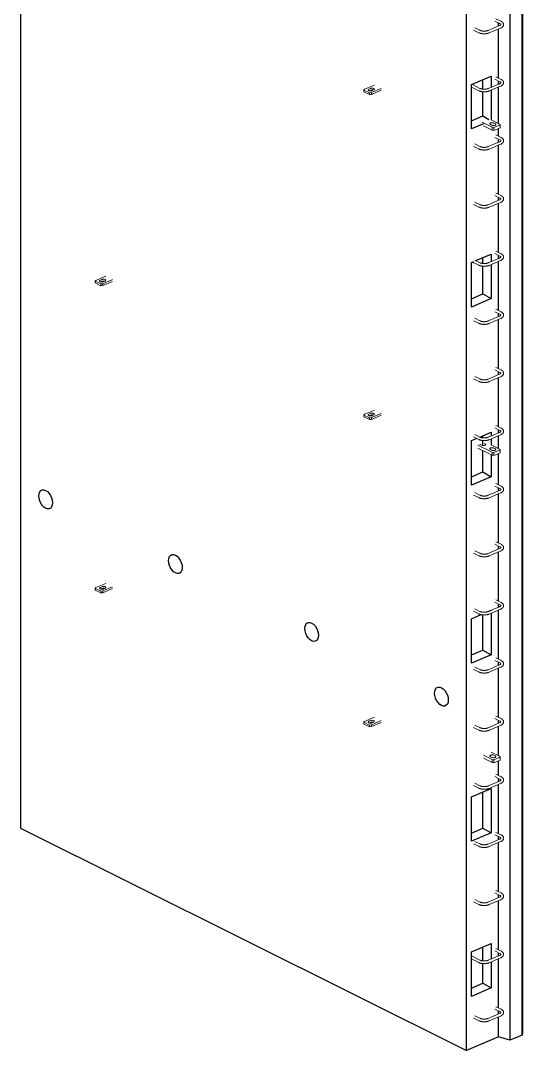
# Model space of a CAD drawing. Header units: millimetres. Extents: x -12496 to 1412, y 1067 to 18539.
# Drawn here: x -4447 to -2948, y 6170 to 9249 of the extents above; entities that cross this region are included whole.
import ezdxf

# ---------------------------------------------------------------- set-up
doc = ezdxf.new("R2010")
doc.units = ezdxf.units.MM
for name, color, linetype, lineweight in [('A-GENM', 13, 'Continuous', 18), ('A-WALL', 113, 'Continuous', 25), ('S-RBAR', 171, 'Continuous', 18)]:
    doc.layers.add(name, color=color, linetype=linetype, lineweight=lineweight)

# ---------------------------------------------------------------- blocks, each defined once
blk = doc.blocks.new('RR spread anchor face based - RR-SA-2_5-250-1726823-3D Ortho')
at = {"layer": 'A-GENM'}
for p, q in [((2777.5, 8944.7), (2807.2, 8929.9)), ((2807.2, 8921), (2781.8, 8933.7)), ((2806, 8935.9), (2801.9, 8937.9)), ((2829.2, 8939.2), (2803.8, 8951.9)), ((2807.2, 8929.9), (2812.4, 8928.9)), ((2807.2, 8921), (2807.2, 8929.9)), ((2812.2, 8942.3), (2816.2, 8940.3)), ((2812.4, 8928.9), (2830.8, 8936.8)), ((2812.4, 8928.9), (2812.4, 8920.1)), ((2830.8, 8936.8), (2829.2, 8939.2)), ((2830.8, 8936.8), (2830.8, 8927.9)), ((2812.4, 8920.1), (2807.2, 8921)), ((2830.8, 8927.9), (2812.4, 8920.1))]:
    blk.add_line(p, q, dxfattribs=at)
for points in [[(2801.9, 8937.9, 0), (2800.8, 8938.6, 0), (2800.2, 8939.4, 0), (2800, 8940.3, 0), (2800.3, 8941.1, 0), (2801.1, 8941.9, 0), (2802.3, 8942.5, 0), (2803.8, 8943, 0), (2805.5, 8943.3, 0), (2807.3, 8943.4, 0), (2809.1, 8943.2, 0), (2810.8, 8942.9, 0), (2812.2, 8942.3, 0)], [(2818.1, 8938, 0), (2817.8, 8937.1, 0), (2817, 8936.4, 0), (2815.9, 8935.7, 0), (2814.4, 8935.2, 0), (2812.6, 8935, 0), (2810.8, 8934.9, 0), (2809, 8935, 0), (2807.4, 8935.4, 0), (2806, 8935.9, 0)], [(2816.2, 8940.3, 0), (2817.3, 8939.6, 0), (2817.9, 8938.8, 0)]]:
    blk.add_polyline3d(points, dxfattribs=at)
blk = doc.blocks.new('RR spread anchor face based - RR-SA-2_5-250-V1-3D Ortho')
at = {"layer": 'A-GENM'}
for p, q in [((2764.8, 7979.3), (2807.2, 7958.1)), ((2771.7, 7981.3), (2770.6, 7982)), ((2775.7, 7979.3), (2771.7, 7981.3)), ((2784.5, 7984.4), (2786, 7983.6)), ((2829.2, 7967.5), (2803.8, 7980.2)), ((2807.2, 7949.3), (2764.8, 7970.4)), ((2806, 7964.2), (2801.9, 7966.2)), ((2807.2, 7958.1), (2812.4, 7957.2)), ((2807.2, 7949.3), (2807.2, 7958.1)), ((2812.4, 7948.4), (2807.2, 7949.3)), ((2812.2, 7970.6), (2816.2, 7968.6)), ((2812.4, 7957.2), (2830.8, 7965)), ((2812.4, 7957.2), (2812.4, 7948.4)), ((2830.8, 7956.2), (2812.4, 7948.4)), ((2830.8, 7965), (2829.2, 7967.5)), ((2830.8, 7965), (2830.8, 7956.2))]:
    blk.add_line(p, q, dxfattribs=at)
for points in [[(2787.9, 7981.3, 0), (2787.6, 7980.5, 0), (2786.8, 7979.7, 0), (2785.6, 7979.1, 0), (2784.1, 7978.6, 0), (2782.4, 7978.3, 0), (2780.6, 7978.2, 0), (2778.8, 7978.4, 0), (2777.2, 7978.7, 0), (2775.7, 7979.3, 0)], [(2786, 7983.6, 0), (2787.1, 7982.9, 0), (2787.7, 7982.2, 0)], [(2801.9, 7966.2, 0), (2800.8, 7966.9, 0), (2800.2, 7967.7, 0), (2800, 7968.5, 0), (2800.3, 7969.4, 0), (2801.1, 7970.1, 0), (2802.3, 7970.8, 0), (2803.8, 7971.3, 0), (2805.5, 7971.6, 0), (2807.3, 7971.6, 0), (2809.1, 7971.5, 0), (2810.8, 7971.1, 0), (2812.2, 7970.6, 0)], [(2818.1, 7966.3, 0), (2817.8, 7965.4, 0), (2817, 7964.7, 0), (2815.9, 7964, 0), (2814.4, 7963.5, 0), (2812.6, 7963.2, 0), (2810.8, 7963.2, 0), (2809, 7963.3, 0), (2807.4, 7963.7, 0), (2806, 7964.2, 0)], [(2816.2, 7968.6, 0), (2817.3, 7967.9, 0), (2817.9, 7967.1, 0)]]:
    blk.add_polyline3d(points, dxfattribs=at)
blk = doc.blocks.new('RR spread anchor face based - RR-SA-1_4-160-1726851-3D Ortho')
at = {"layer": 'A-GENM'}
for p, q in [((1623.3, 8472), (1621.3, 8469.5)), ((1621.3, 8469.5), (1638.3, 8461.1)), ((1621.3, 8464.2), (1621.3, 8469.5)), ((1652.6, 8484.5), (1623.3, 8472)), ((1636.4, 8472.5), (1640.8, 8474.4)), ((1640.8, 8469.1), (1637.2, 8467.5)), ((1643.6, 8461.8), (1673, 8474.3)), ((1673, 8469), (1643.6, 8456.5)), ((1650.3, 8469.7), (1645.9, 8467.8)), ((1638.3, 8455.8), (1621.3, 8464.2)), ((1638.3, 8461.1), (1643.6, 8461.8)), ((1638.3, 8455.8), (1638.3, 8461.1)), ((1643.6, 8456.5), (1638.3, 8455.8)), ((1643.6, 8461.8), (1643.6, 8456.5))]:
    blk.add_line(p, q, dxfattribs=at)
for points in [[(1645.9, 8467.8, 0), (1644.4, 8467.3, 0), (1642.7, 8467, 0), (1640.9, 8466.9, 0), (1639.1, 8467.1, 0), (1637.4, 8467.4, 0), (1636, 8468, 0), (1635, 8468.7, 0), (1634.3, 8469.5, 0), (1634.2, 8470.3, 0), (1634.5, 8471.1, 0), (1635.2, 8471.9, 0), (1636.4, 8472.5, 0)], [(1640.8, 8474.4, 0), (1642.3, 8474.9, 0), (1644, 8475.2, 0), (1645.8, 8475.3, 0), (1647.7, 8475.1, 0), (1649.3, 8474.8, 0), (1650.7, 8474.2, 0), (1651.8, 8473.5, 0), (1652.4, 8472.8, 0)], [(1649.3, 8469.5, 0), (1647.7, 8469.8, 0), (1645.8, 8469.9, 0), (1644, 8469.9, 0), (1642.3, 8469.6, 0), (1640.8, 8469.1, 0)], [(1652.6, 8471.9, 0), (1652.3, 8471.1, 0), (1651.5, 8470.3, 0), (1650.3, 8469.7, 0)]]:
    blk.add_polyline3d(points, dxfattribs=at)
blk = doc.blocks.new('RR spread anchor face based - RR-SA-2_5-250-V2-3D Ortho')
at = {"layer": 'A-GENM'}
for p, q in [((2792.8, 9865.7), (2818.2, 9853)), ((2818.2, 9844.1), (2792.8, 9856.8)), ((2817, 9859.1), (2812.9, 9861.1)), ((2840.3, 9862.4), (2814.8, 9875.1)), ((2818.2, 9853), (2823.5, 9852.1)), ((2818.2, 9844.1), (2818.2, 9853)), ((2823.2, 9865.5), (2827.3, 9863.5)), ((2823.5, 9852.1), (2841.8, 9859.9)), ((2841.8, 9859.9), (2840.3, 9862.4)), ((2841.8, 9859.9), (2841.8, 9851.1)), ((2823.5, 9843.2), (2818.2, 9844.1)), ((2823.5, 9852.1), (2823.5, 9843.2)), ((2841.8, 9851.1), (2823.5, 9843.2))]:
    blk.add_line(p, q, dxfattribs=at)
for points in [[(2812.9, 9861.1, 0), (2811.8, 9861.8, 0), (2811.2, 9862.6, 0), (2811, 9863.4, 0), (2811.4, 9864.3, 0), (2812.1, 9865, 0), (2813.3, 9865.7, 0), (2814.8, 9866.2, 0), (2816.5, 9866.4, 0), (2818.3, 9866.5, 0), (2820.1, 9866.4, 0), (2821.8, 9866, 0), (2823.2, 9865.5, 0)], [(2829.1, 9861.1, 0), (2828.8, 9860.3, 0), (2828, 9859.5, 0), (2826.9, 9858.9, 0), (2825.4, 9858.4, 0), (2823.7, 9858.1, 0), (2821.8, 9858, 0), (2820, 9858.2, 0), (2818.4, 9858.5, 0), (2817, 9859.1, 0)], [(2827.3, 9863.5, 0), (2828.3, 9862.8, 0), (2828.9, 9862, 0)]]:
    blk.add_polyline3d(points, dxfattribs=at)
blk = doc.blocks.new('RR spread anchor face based - RR-SA-1_4-160-V4-3D Ortho')
at = {"layer": 'A-GENM'}
for p, q in [((1623.3, 7553.5), (1621.3, 7551.1)), ((1621.3, 7551.1), (1638.3, 7542.6)), ((1621.3, 7545.8), (1621.3, 7551.1)), ((1638.3, 7537.3), (1621.3, 7545.8)), ((1652.6, 7566), (1623.3, 7553.5)), ((1636.4, 7554.1), (1640.8, 7555.9)), ((1640.8, 7550.6), (1637.2, 7549.1)), ((1643.6, 7543.3), (1673, 7555.9)), ((1673, 7550.5), (1643.6, 7538)), ((1650.3, 7551.2), (1645.9, 7549.3)), ((1638.3, 7542.6), (1643.6, 7543.3)), ((1638.3, 7537.3), (1638.3, 7542.6)), ((1643.6, 7538), (1638.3, 7537.3)), ((1643.6, 7543.3), (1643.6, 7538))]:
    blk.add_line(p, q, dxfattribs=at)
for points in [[(1645.9, 7549.3, 0), (1644.4, 7548.8, 0), (1642.7, 7548.5, 0), (1640.9, 7548.5, 0), (1639.1, 7548.6, 0), (1637.4, 7549, 0), (1636, 7549.5, 0), (1635, 7550.2, 0), (1634.3, 7551, 0), (1634.2, 7551.8, 0), (1634.5, 7552.7, 0), (1635.2, 7553.4, 0), (1636.4, 7554.1, 0)], [(1640.8, 7555.9, 0), (1642.3, 7556.4, 0), (1644, 7556.7, 0), (1645.8, 7556.8, 0), (1647.7, 7556.7, 0), (1649.3, 7556.3, 0), (1650.7, 7555.8, 0), (1651.8, 7555.1, 0), (1652.4, 7554.3, 0), (1652.4, 7554.2, 0)], [(1649.3, 7551, 0), (1647.7, 7551.3, 0), (1645.8, 7551.5, 0), (1644, 7551.4, 0), (1642.3, 7551.1, 0), (1640.8, 7550.6, 0)], [(1652.6, 7553.4, 0), (1652.3, 7552.6, 0), (1651.5, 7551.9, 0), (1650.3, 7551.2, 0)]]:
    blk.add_polyline3d(points, dxfattribs=at)
blk = doc.blocks.new('Rebar Bar - Part 769646486-431004-3D Ortho')
at = {"layer": 'S-RBAR'}
for p, q in [((2751.8, 10610.1), (2767, 10602.5)), ((2770.6, 10609.7), (2755.3, 10617.3))]:
    blk.add_line(p, q, dxfattribs=at)
blk = doc.blocks.new('Rebar Bar - Part 2227165887-431004-3D Ortho')
at = {"layer": 'S-RBAR'}
for points in [[(2767, 10602.5, 0), (2767.7, 10602.2, 0), (2768.4, 10601.9, 0), (2769.1, 10601.6, 0), (2769.8, 10601.4, 0), (2770.5, 10601.1, 0), (2771.3, 10600.9, 0), (2772.1, 10600.6, 0), (2772.8, 10600.4, 0), (2773.6, 10600.2, 0), (2774.4, 10600.1, 0), (2775.3, 10599.9, 0), (2776.1, 10599.7, 0), (2776.9, 10599.6, 0), (2777.8, 10599.5, 0), (2778.6, 10599.4, 0), (2779.5, 10599.3, 0), (2780.3, 10599.3, 0), (2781.2, 10599.2, 0), (2782.1, 10599.2, 0), (2783, 10599.2, 0), (2783.8, 10599.2, 0), (2784.7, 10599.2, 0), (2785.6, 10599.2, 0), (2786.4, 10599.2, 0), (2787.3, 10599.3, 0), (2788.2, 10599.4, 0), (2789, 10599.5, 0), (2789.9, 10599.6, 0), (2790.7, 10599.7, 0), (2791.5, 10599.9, 0), (2792.4, 10600, 0), (2793.2, 10600.2, 0), (2794, 10600.4, 0), (2794.7, 10600.6, 0), (2795.5, 10600.8, 0), (2796.3, 10601, 0), (2797, 10601.3, 0), (2797.7, 10601.6, 0), (2798.4, 10601.8, 0), (2798.6, 10601.9, 0)], [(2770.6, 10609.7, 0), (2771, 10609.5, 0), (2771.5, 10609.3, 0), (2772, 10609.1, 0), (2772.5, 10608.9, 0), (2773.1, 10608.7, 0), (2773.6, 10608.5, 0), (2774.2, 10608.3, 0), (2774.8, 10608.2, 0), (2775.4, 10608, 0), (2776.1, 10607.9, 0), (2776.7, 10607.8, 0), (2777.4, 10607.6, 0), (2778.1, 10607.5, 0), (2778.8, 10607.4, 0), (2779.5, 10607.4, 0), (2780.2, 10607.3, 0), (2780.9, 10607.2, 0), (2781.6, 10607.2, 0), (2782.3, 10607.2, 0), (2783, 10607.2, 0), (2783.8, 10607.2, 0), (2784.5, 10607.2, 0)], [(2784.5, 10607.2, 0), (2785.2, 10607.2, 0), (2785.9, 10607.2, 0), (2786.7, 10607.3, 0), (2787.4, 10607.3, 0), (2788.1, 10607.4, 0), (2788.8, 10607.5, 0), (2789.4, 10607.6, 0), (2790.1, 10607.7, 0), (2790.8, 10607.9, 0), (2791.4, 10608, 0), (2792, 10608.1, 0), (2792.6, 10608.3, 0), (2793.2, 10608.5, 0), (2793.8, 10608.6, 0), (2794.3, 10608.8, 0), (2794.9, 10609, 0), (2795.4, 10609.2, 0), (2795.5, 10609.3, 0)]]:
    blk.add_polyline3d(points, dxfattribs=at)
blk = doc.blocks.new('Rebar Bar - Part 3241041724-431004-3D Ortho')
at = {"layer": 'S-RBAR'}
for p, q in [((2829.4, 10623.7), (2795.5, 10609.3)), ((2798.6, 10601.9), (2832.5, 10616.4))]:
    blk.add_line(p, q, dxfattribs=at)
blk = doc.blocks.new('Rebar Bar - Part 2227165887-V5-3D Ortho')
at = {"layer": 'S-RBAR'}
for points in [[(2830.3, 10629.5, 0), (2830.7, 10629.3, 0), (2831.1, 10629.1, 0), (2831.4, 10628.8, 0), (2831.7, 10628.6, 0), (2832, 10628.4, 0), (2832.3, 10628.2, 0), (2832.5, 10628, 0), (2832.7, 10627.8, 0), (2832.9, 10627.6, 0), (2833, 10627.5, 0), (2833.1, 10627.3, 0), (2833.2, 10627.2, 0), (2833.3, 10627.1, 0), (2833.3, 10627, 0), (2833.3, 10626.9, 0), (2833.4, 10626.9, 0), (2833.4, 10626.8, 0), (2833.4, 10626.8, 0), (2833.4, 10626.8, 0), (2833.4, 10626.8, 0), (2833.4, 10626.7, 0), (2833.3, 10626.7, 0), (2833.3, 10626.6, 0), (2833.3, 10626.6, 0), (2833.2, 10626.5, 0), (2833.2, 10626.3, 0), (2833.1, 10626.2, 0), (2832.9, 10626, 0), (2832.8, 10625.9, 0), (2832.6, 10625.7, 0), (2832.4, 10625.5, 0), (2832.1, 10625.3, 0), (2831.8, 10625.1, 0), (2831.5, 10624.8, 0), (2831.2, 10624.6, 0), (2830.8, 10624.4, 0), (2830.4, 10624.2, 0), (2830, 10624, 0), (2829.5, 10623.8, 0), (2829.4, 10623.7, 0)], [(2833.8, 10636.6, 0), (2834.5, 10636.3, 0), (2835.1, 10636, 0), (2835.7, 10635.6, 0), (2836.3, 10635.2, 0), (2836.9, 10634.8, 0), (2837.4, 10634.4, 0), (2837.9, 10633.9, 0), (2838.4, 10633.4, 0), (2838.9, 10632.9, 0), (2839.3, 10632.4, 0), (2839.7, 10631.8, 0), (2840.1, 10631.3, 0), (2840.4, 10630.7, 0), (2840.7, 10630, 0), (2841, 10629.4, 0), (2841.1, 10628.7, 0), (2841.3, 10628, 0), (2841.3, 10627.3, 0), (2841.4, 10626.6, 0), (2841.3, 10625.8, 0), (2841.2, 10625.1, 0), (2841, 10624.5, 0), (2840.8, 10623.8, 0), (2840.5, 10623.1, 0), (2840.2, 10622.5, 0), (2839.8, 10621.9, 0), (2839.5, 10621.4, 0), (2839, 10620.8, 0), (2838.6, 10620.3, 0), (2838.1, 10619.9, 0), (2837.6, 10619.4, 0), (2837, 10619, 0), (2836.5, 10618.5, 0), (2835.9, 10618.2, 0), (2835.3, 10617.8, 0), (2834.7, 10617.4, 0), (2834, 10617.1, 0), (2833.4, 10616.7, 0), (2832.7, 10616.4, 0), (2832.5, 10616.4, 0)]]:
    blk.add_polyline3d(points, dxfattribs=at)
blk = doc.blocks.new('Rebar Bar - Part 1331323198-V6-3D Ortho')
at = {"layer": 'S-RBAR'}
for p, q in [((2833.8, 10462.9), (2818.6, 10470.5)), ((2815, 10463.3), (2830.3, 10455.7))]:
    blk.add_line(p, q, dxfattribs=at)
blk = doc.blocks.new('Rebar Bar - Part 769646486-V9-3D Ortho')
at = {"layer": 'S-RBAR'}
for p, q in [((2770.6, 9045.9), (2746, 9058.2)), ((2745, 9049.7), (2767, 9038.7))]:
    blk.add_line(p, q, dxfattribs=at)
blk = doc.blocks.new('Rebar Bar - Part 769646486-V10-3D Ortho')
at = {"layer": 'S-RBAR'}
for p, q in [((2770.6, 8524.6), (2755.3, 8532.2)), ((2748.4, 8526.8), (2767, 8517.5))]:
    blk.add_line(p, q, dxfattribs=at)
blk = doc.blocks.new('Rebar Bar - Part 769646486-V8-3D Ortho')
at = {"layer": 'S-RBAR'}
for p, q in [((2770.6, 10088.4), (2745, 10101.2)), ((2745, 10092.2), (2767, 10081.3))]:
    blk.add_line(p, q, dxfattribs=at)

msp = doc.modelspace()

# ---------------------------------------------------------------- linework, layer by layer
at = {"layer": 'A-WALL'}
for p, q in [((-2985.24409, 10686.21659), (-2985.24409, 6199.93474)), ((-2948.53319, 6215.58119), (-2948.53319, 10701.86305)), ((-2947.97921, 10699.48809), (-2947.97921, 6222.09708)), ((-4447.48243, 10651.53213), (-4447.48243, 6833.92011)), ((-3115.19484, 6169.66143), (-3115.19484, 10097.96768)), ((-3019.74156, 9232.14096), (-3019.74156, 9241.70739)), ((-3019.74156, 9076.8105), (-3019.74156, 9223.38366)), ((-3100.50972, 9057.78966), (-3041.76924, 9082.82528)), ((-3041.76924, 9082.82528), (-3041.76924, 9048.9387)), ((-3100.50972, 8924.67792), (-3100.50972, 9057.78966)), ((-3066.08362, 9043.60031), (-3066.08362, 9072.46232)), ((-3019.74156, 9058.38576), (-3019.74156, 9067.95219)), ((-3066.08362, 8963.92009), (-3066.08362, 9035.604)), ((-3041.76924, 9040.38197), (-3041.76924, 8951.93207)), ((-3019.74156, 8940.94939), (-3019.74156, 9049.84116)), ((-3100.50972, 8949.24744), (-3066.08362, 8963.92009)), ((-3066.08362, 8963.92009), (-3047.84783, 8953.26518)), ((-3063.79692, 8940.32518), (-3100.50972, 8924.67792)), ((-3019.74156, 8903.0553), (-3019.74156, 8925.76412)), ((-3019.74156, 8885.03886), (-3019.74156, 8894.19699)), ((-3019.74156, 8729.3001), (-3019.74156, 8876.08596)), ((-3019.74156, 8710.87536), (-3019.74156, 8720.44179)), ((-3019.74156, 8555.5449), (-3019.74156, 8702.33076)), ((-3087.54704, 8530.86746), (-3041.76924, 8550.3783)), ((-3066.08362, 8522.33471), (-3066.08362, 8540.01533)), ((-3041.76924, 8550.3783), (-3041.76924, 8527.67309)), ((-3019.74156, 8537.12016), (-3019.74156, 8546.68659)), ((-3100.50972, 8525.34268), (-3092.90333, 8528.58458)), ((-3100.50972, 8392.23093), (-3100.50972, 8525.34268)), ((-3066.08362, 8431.47311), (-3066.08362, 8514.3384)), ((-3041.76924, 8519.11637), (-3041.76924, 8417.26655)), ((-3019.74156, 8381.7897), (-3019.74156, 8528.57556)), ((-3100.50972, 8416.80045), (-3066.08362, 8431.47311)), ((-3041.76924, 8417.26655), (-3100.50972, 8392.23093)), ((-3066.08362, 8431.47311), (-3041.76924, 8417.26655)), ((-3019.74156, 8363.36496), (-3019.74156, 8372.93139)), ((-3019.74156, 8208.34926), (-3019.74156, 8354.82036)), ((-3019.74156, 8189.60976), (-3019.74156, 8199.17618)), ((-3019.74156, 8034.2793), (-3019.74156, 8181.06516)), ((-3075.45634, 8003.57362), (-3041.76924, 8017.93131)), ((-3066.08362, 8001.0691), (-3066.08362, 8007.56834)), ((-3041.76924, 8017.93131), (-3041.76924, 8006.40749)), ((-3019.74156, 8015.85455), (-3019.74156, 8025.42098)), ((-3019.74156, 7969.23364), (-3019.74156, 8007.30996)), ((-3100.50972, 7992.89569), (-3085.03269, 7999.49211)), ((-3100.50972, 7859.78394), (-3100.50972, 7992.89569)), ((-3066.08362, 7978.31182), (-3066.08362, 7993.0728)), ((-3041.76924, 7997.85077), (-3041.76924, 7980.21631)), ((-3066.08362, 7899.02612), (-3066.08362, 7963.09395)), ((-3041.76924, 7950.97117), (-3041.76924, 7884.81956)), ((-3019.74156, 7860.5241), (-3019.74156, 7954.04836)), ((-3100.50972, 7884.35346), (-3066.08362, 7899.02612)), ((-3041.76924, 7884.81956), (-3100.50972, 7859.78394)), ((-3066.08362, 7899.02612), (-3041.76924, 7884.81956)), ((-3019.74156, 7842.09935), (-3019.74156, 7851.66578)), ((-3019.74156, 7686.76889), (-3019.74156, 7833.55475)), ((-3019.74156, 7668.34415), (-3019.74156, 7677.91058)), ((-3019.74156, 7513.01369), (-3019.74156, 7659.79955)), ((-3052.41149, 7480.94852), (-3041.76924, 7485.48432)), ((-3019.74156, 7494.58895), (-3019.74156, 7504.15538)), ((-3019.74156, 7339.25849), (-3019.74156, 7486.04435)), ((-3100.50972, 7460.4487), (-3071.54195, 7472.79497)), ((-3100.50972, 7327.33695), (-3100.50972, 7460.4487)), ((-3066.08362, 7366.57913), (-3066.08362, 7471.80719)), ((-3041.76924, 7476.58517), (-3041.76924, 7352.37257)), ((-3100.50972, 7351.90647), (-3066.08362, 7366.57913)), ((-3066.08362, 7366.57913), (-3041.76924, 7352.37257)), ((-3041.76924, 7352.37257), (-3100.50972, 7327.33695)), ((-3019.74156, 7320.83375), (-3019.74156, 7330.40018)), ((-3019.74156, 7165.50329), (-3019.74156, 7312.28915)), ((-3019.74156, 7147.07855), (-3019.74156, 7156.64498)), ((-3019.74156, 7050.76258), (-3019.74156, 7138.53395)), ((-3019.74156, 6991.74809), (-3019.74156, 7035.57731)), ((-3019.74156, 6973.32335), (-3019.74156, 6982.88978)), ((-3019.74156, 6817.99289), (-3019.74156, 6964.77875)), ((-3100.50972, 6928.00171), (-3041.76924, 6953.03733)), ((-3100.50972, 6794.88996), (-3100.50972, 6928.00171)), ((-3066.08362, 6834.13214), (-3066.08362, 6942.67437)), ((-3041.76924, 6953.03733), (-3041.76924, 6819.92558)), ((-4447.48243, 6833.92011), (-3115.19484, 6169.66143)), ((-3100.50972, 6819.45948), (-3066.08362, 6834.13214)), ((-3041.76924, 6819.92558), (-3100.50972, 6794.88996)), ((-3066.08362, 6834.13214), (-3041.76924, 6819.92558)), ((-3019.74156, 6799.56815), (-3019.74156, 6809.13458)), ((-3019.74156, 6644.23769), (-3019.74156, 6791.02355)), ((-3019.74156, 6625.81295), (-3019.74156, 6635.37938)), ((-3019.74156, 6470.48249), (-3019.74156, 6617.26835)), ((-3100.50972, 6464.32912), (-3041.76924, 6489.36474)), ((-3066.08362, 6437.2723), (-3066.08362, 6479.00178)), ((-3041.76924, 6489.36474), (-3041.76924, 6442.61069)), ((-3100.50972, 6331.21738), (-3100.50972, 6464.32912)), ((-3019.74156, 6452.05775), (-3019.74156, 6461.62418)), ((-3019.74156, 6296.72729), (-3019.74156, 6443.51315)), ((-3066.08362, 6370.45955), (-3066.08362, 6429.27599)), ((-3041.76924, 6434.05396), (-3041.76924, 6356.253)), ((-3100.50972, 6355.7869), (-3066.08362, 6370.45955)), ((-3041.76924, 6356.253), (-3100.50972, 6331.21738)), ((-3066.08362, 6370.45955), (-3041.76924, 6356.253)), ((-3019.74156, 6278.30255), (-3019.74156, 6287.86898)), ((-3019.74156, 6210.34432), (-3019.74156, 6269.75795)), ((-2947.97921, 6222.09708), (-2948.53319, 6215.58119)), ((-3019.74156, 6210.34432), (-3115.19484, 6169.66143)), ((-2985.24409, 6199.93474), (-3019.74156, 6210.34432)), ((-2948.53319, 6215.58119), (-2985.24409, 6199.93474))]:
    msp.add_line(p, q, dxfattribs=at)
for points in [[(-4372.80644, 7790.58882, 0), (-4378.07759, 7794.12407, 0), (-4382.98953, 7799.23268, 0), (-4387.2075, 7805.56648, 0), (-4390.44407, 7812.69385, 0), (-4392.47866, 7820.12907, 0), (-4393.17262, 7827.36544, 0), (-4392.47866, 7833.90982, 0), (-4390.44407, 7839.3162, 0), (-4387.2075, 7843.21617, 0), (-4382.98953, 7845.34394, 0), (-4378.07759, 7845.5545, 0), (-4372.80644, 7843.83352, 0)], [(-4372.80644, 7843.83352, 0), (-4367.53528, 7840.29827, 0), (-4362.62335, 7835.18966, 0), (-4358.40537, 7828.85586, 0), (-4355.16881, 7821.72849, 0), (-4353.13422, 7814.29327, 0), (-4352.44026, 7807.0569, 0), (-4353.13422, 7800.51252, 0), (-4355.16881, 7795.10614, 0), (-4358.40537, 7791.20617, 0), (-4362.62335, 7789.0784, 0), (-4367.53528, 7788.86784, 0), (-4372.80644, 7790.58882, 0)], [(-3984.83071, 7597.14992, 0), (-3990.10187, 7600.68518, 0), (-3995.0138, 7605.79378, 0), (-3999.23178, 7612.12759, 0), (-4002.46834, 7619.25496, 0), (-4004.50293, 7626.69018, 0), (-4005.19689, 7633.92655, 0), (-4004.50293, 7640.47092, 0), (-4002.46834, 7645.87731, 0), (-3999.23178, 7649.77727, 0), (-3995.0138, 7651.90504, 0), (-3990.10187, 7652.11561, 0), (-3984.83071, 7650.39462, 0)], [(-3984.83071, 7650.39462, 0), (-3979.55956, 7646.85937, 0), (-3974.64762, 7641.75077, 0), (-3970.42965, 7635.41696, 0), (-3967.19309, 7628.28959, 0), (-3965.1585, 7620.85437, 0), (-3964.46453, 7613.618, 0), (-3965.1585, 7607.07363, 0), (-3967.19309, 7601.66724, 0), (-3970.42965, 7597.76728, 0), (-3974.64762, 7595.63951, 0), (-3979.55956, 7595.42894, 0), (-3984.83071, 7597.14992, 0)], [(-3577.84656, 7394.23371, 0), (-3583.11771, 7397.76896, 0), (-3588.02965, 7402.87756, 0), (-3592.24762, 7409.21137, 0), (-3595.48419, 7416.33874, 0), (-3597.51878, 7423.77396, 0), (-3598.21274, 7431.01033, 0), (-3597.51878, 7437.5547, 0), (-3595.48419, 7442.96109, 0), (-3592.24762, 7446.86106, 0), (-3588.02965, 7448.98882, 0), (-3583.11771, 7449.19939, 0), (-3577.84656, 7447.47841, 0)], [(-3577.84656, 7447.47841, 0), (-3572.5754, 7443.94315, 0), (-3567.66347, 7438.83455, 0), (-3563.44549, 7432.50075, 0), (-3560.20893, 7425.37337, 0), (-3558.17434, 7417.93815, 0), (-3557.48038, 7410.70178, 0), (-3558.17434, 7404.15741, 0), (-3560.20893, 7398.75102, 0), (-3563.44549, 7394.85106, 0), (-3567.66347, 7392.72329, 0), (-3572.5754, 7392.51272, 0), (-3577.84656, 7394.23371, 0)], [(-3189.87084, 7200.79481, 0), (-3195.14199, 7204.33007, 0), (-3200.05393, 7209.43867, 0), (-3204.2719, 7215.77247, 0), (-3207.50846, 7222.89985, 0), (-3209.54305, 7230.33506, 0), (-3210.23702, 7237.57143, 0), (-3209.54305, 7244.11581, 0), (-3207.50846, 7249.52219, 0), (-3204.2719, 7253.42216, 0), (-3200.05393, 7255.54993, 0), (-3195.14199, 7255.7605, 0), (-3189.87084, 7254.03951, 0)], [(-3189.87084, 7254.03951, 0), (-3184.59968, 7250.50426, 0), (-3179.68775, 7245.39566, 0), (-3175.46977, 7239.06185, 0), (-3172.23321, 7231.93448, 0), (-3170.19862, 7224.49926, 0), (-3169.50466, 7217.26289, 0), (-3170.19862, 7210.71852, 0), (-3172.23321, 7205.31213, 0), (-3175.46977, 7201.41216, 0), (-3179.68775, 7199.28439, 0), (-3184.59968, 7199.07383, 0), (-3189.87084, 7200.79481, 0)]]:
    msp.add_polyline3d(points, dxfattribs=at)

# ---------------------------------------------------------------- block references
at = {"layer": 'A-GENM'}
for name, p in [('RR spread anchor face based - RR-SA-1_4-160-1726851-3D Ortho', (-5042.78547, 571.46817)), ('RR spread anchor face based - RR-SA-2_5-250-1726823-3D Ortho', (-5845.55238, 0)), ('RR spread anchor face based - RR-SA-1_4-160-1726851-3D Ortho', (-5845.55238, 0)), ('RR spread anchor face based - RR-SA-1_4-160-1726851-3D Ortho', (-5042.78547, -400.24758)), ('RR spread anchor face based - RR-SA-2_5-250-V1-3D Ortho', (-5845.55238, 0)), ('RR spread anchor face based - RR-SA-1_4-160-V4-3D Ortho', (-5845.55238, 0)), ('RR spread anchor face based - RR-SA-1_4-160-1726851-3D Ortho', (-5042.78547, -1318.71864)), ('RR spread anchor face based - RR-SA-2_5-250-V2-3D Ortho', (-5856.56623, -2813.35204))]:
    msp.add_blockref(name, p, dxfattribs=at)
at = {"layer": 'S-RBAR'}
for name, p in [('Rebar Bar - Part 1331323198-V6-3D Ortho', (-5845.55238, -1216.2864)), ('Rebar Bar - Part 2227165887-V5-3D Ortho', (-5845.55238, -1390.0416)), ('Rebar Bar - Part 769646486-431004-3D Ortho', (-5845.55238, -1390.0416)), ('Rebar Bar - Part 2227165887-431004-3D Ortho', (-5845.55238, -1390.0416)), ('Rebar Bar - Part 3241041724-431004-3D Ortho', (-5845.55238, -1390.0416)), ('Rebar Bar - Part 769646486-V9-3D Ortho', (-5845.55238, 0)), ('Rebar Bar - Part 3241041724-431004-3D Ortho', (-5845.55238, -1563.79681)), ('Rebar Bar - Part 1331323198-V6-3D Ortho', (-5845.55238, -1390.0416)), ('Rebar Bar - Part 2227165887-V5-3D Ortho', (-5845.55238, -1563.79681)), ('Rebar Bar - Part 2227165887-431004-3D Ortho', (-5845.55238, -1563.79681)), ('Rebar Bar - Part 1331323198-V6-3D Ortho', (-5845.55238, -1563.79681)), ('Rebar Bar - Part 2227165887-V5-3D Ortho', (-5845.55238, -1737.55201)), ('Rebar Bar - Part 769646486-431004-3D Ortho', (-5845.55238, -1737.55201)), ('Rebar Bar - Part 2227165887-431004-3D Ortho', (-5845.55238, -1737.55201)), ('Rebar Bar - Part 3241041724-431004-3D Ortho', (-5845.55238, -1737.55201)), ('Rebar Bar - Part 1331323198-V6-3D Ortho', (-5845.55238, -1737.55201)), ('Rebar Bar - Part 2227165887-V5-3D Ortho', (-5845.55238, -1911.30721)), ('Rebar Bar - Part 769646486-431004-3D Ortho', (-5845.55238, -1911.30721)), ('Rebar Bar - Part 2227165887-431004-3D Ortho', (-5845.55238, -1911.30721)), ('Rebar Bar - Part 3241041724-431004-3D Ortho', (-5845.55238, -1911.30721)), ('Rebar Bar - Part 769646486-V10-3D Ortho', (-5845.55238, 0)), ('Rebar Bar - Part 3241041724-431004-3D Ortho', (-5845.55238, -2085.06241)), ('Rebar Bar - Part 1331323198-V6-3D Ortho', (-5845.55238, -1911.30721)), ('Rebar Bar - Part 2227165887-V5-3D Ortho', (-5845.55238, -2085.06241)), ('Rebar Bar - Part 2227165887-431004-3D Ortho', (-5845.55238, -2085.06241)), ('Rebar Bar - Part 1331323198-V6-3D Ortho', (-5845.55238, -2085.06241)), ('Rebar Bar - Part 2227165887-V5-3D Ortho', (-5845.55238, -2258.81761)), ('Rebar Bar - Part 769646486-431004-3D Ortho', (-5845.55238, -2258.81761)), ('Rebar Bar - Part 2227165887-431004-3D Ortho', (-5845.55238, -2258.81761)), ('Rebar Bar - Part 3241041724-431004-3D Ortho', (-5845.55238, -2258.81761)), ('Rebar Bar - Part 3241041724-431004-3D Ortho', (-5845.55238, -2432.57281)), ('Rebar Bar - Part 1331323198-V6-3D Ortho', (-5845.55238, -2258.81761)), ('Rebar Bar - Part 2227165887-V5-3D Ortho', (-5845.55238, -2432.57281)), ('Rebar Bar - Part 769646486-431004-3D Ortho', (-5845.55238, -2432.57281)), ('Rebar Bar - Part 2227165887-431004-3D Ortho', (-5845.55238, -2432.57281)), ('Rebar Bar - Part 1331323198-V6-3D Ortho', (-5845.55238, -2432.57281)), ('Rebar Bar - Part 769646486-431004-3D Ortho', (-5845.55238, -2606.32801)), ('Rebar Bar - Part 3241041724-431004-3D Ortho', (-5845.55238, -2606.32801)), ('Rebar Bar - Part 2227165887-V5-3D Ortho', (-5845.55238, -2606.32801)), ('Rebar Bar - Part 2227165887-431004-3D Ortho', (-5845.55238, -2606.32801)), ('Rebar Bar - Part 1331323198-V6-3D Ortho', (-5845.55238, -2606.32801)), ('Rebar Bar - Part 2227165887-V5-3D Ortho', (-5845.55238, -2780.08321)), ('Rebar Bar - Part 769646486-431004-3D Ortho', (-5845.55238, -2780.08321)), ('Rebar Bar - Part 2227165887-431004-3D Ortho', (-5845.55238, -2780.08321)), ('Rebar Bar - Part 3241041724-431004-3D Ortho', (-5845.55238, -2780.08321)), ('Rebar Bar - Part 3241041724-431004-3D Ortho', (-5845.55238, -2953.83841)), ('Rebar Bar - Part 1331323198-V6-3D Ortho', (-5845.55238, -2780.08321)), ('Rebar Bar - Part 2227165887-V5-3D Ortho', (-5845.55238, -2953.83841)), ('Rebar Bar - Part 769646486-431004-3D Ortho', (-5845.55238, -2953.83841)), ('Rebar Bar - Part 2227165887-431004-3D Ortho', (-5845.55238, -2953.83841)), ('Rebar Bar - Part 1331323198-V6-3D Ortho', (-5845.55238, -2953.83841)), ('Rebar Bar - Part 769646486-431004-3D Ortho', (-5845.55238, -3127.59361)), ('Rebar Bar - Part 2227165887-431004-3D Ortho', (-5845.55238, -3127.59361)), ('Rebar Bar - Part 3241041724-431004-3D Ortho', (-5845.55238, -3127.59361)), ('Rebar Bar - Part 2227165887-V5-3D Ortho', (-5845.55238, -3127.59361)), ('Rebar Bar - Part 1331323198-V6-3D Ortho', (-5845.55238, -3127.59361)), ('Rebar Bar - Part 2227165887-V5-3D Ortho', (-5845.55238, -3301.34881)), ('Rebar Bar - Part 769646486-431004-3D Ortho', (-5845.55238, -3301.34881)), ('Rebar Bar - Part 2227165887-431004-3D Ortho', (-5845.55238, -3301.34881)), ('Rebar Bar - Part 3241041724-431004-3D Ortho', (-5845.55238, -3301.34881)), ('Rebar Bar - Part 3241041724-431004-3D Ortho', (-5845.55238, -3475.10401)), ('Rebar Bar - Part 1331323198-V6-3D Ortho', (-5845.55238, -3301.34881)), ('Rebar Bar - Part 2227165887-V5-3D Ortho', (-5845.55238, -3475.10401)), ('Rebar Bar - Part 769646486-431004-3D Ortho', (-5845.55238, -3475.10401)), ('Rebar Bar - Part 2227165887-431004-3D Ortho', (-5845.55238, -3475.10401)), ('Rebar Bar - Part 1331323198-V6-3D Ortho', (-5845.55238, -3475.10401)), ('Rebar Bar - Part 769646486-431004-3D Ortho', (-5845.55238, -3648.85921)), ('Rebar Bar - Part 2227165887-431004-3D Ortho', (-5845.55238, -3648.85921)), ('Rebar Bar - Part 3241041724-431004-3D Ortho', (-5845.55238, -3648.85921)), ('Rebar Bar - Part 2227165887-V5-3D Ortho', (-5845.55238, -3648.85921)), ('Rebar Bar - Part 1331323198-V6-3D Ortho', (-5845.55238, -3648.85921)), ('Rebar Bar - Part 2227165887-V5-3D Ortho', (-5845.55238, -3822.61441)), ('Rebar Bar - Part 769646486-431004-3D Ortho', (-5845.55238, -3822.61441)), ('Rebar Bar - Part 2227165887-431004-3D Ortho', (-5845.55238, -3822.61441)), ('Rebar Bar - Part 3241041724-431004-3D Ortho', (-5845.55238, -3822.61441)), ('Rebar Bar - Part 769646486-431004-3D Ortho', (-5845.55238, -3996.36961)), ('Rebar Bar - Part 3241041724-431004-3D Ortho', (-5845.55238, -3996.36961)), ('Rebar Bar - Part 1331323198-V6-3D Ortho', (-5845.55238, -3822.61441)), ('Rebar Bar - Part 2227165887-V5-3D Ortho', (-5845.55238, -3996.36961)), ('Rebar Bar - Part 2227165887-431004-3D Ortho', (-5845.55238, -3996.36961)), ('Rebar Bar - Part 1331323198-V6-3D Ortho', (-5845.55238, -3996.36961)), ('Rebar Bar - Part 2227165887-V5-3D Ortho', (-5845.55238, -4170.12481)), ('Rebar Bar - Part 769646486-V8-3D Ortho', (-5845.55238, -3648.85921)), ('Rebar Bar - Part 2227165887-431004-3D Ortho', (-5845.55238, -4170.12481)), ('Rebar Bar - Part 3241041724-431004-3D Ortho', (-5845.55238, -4170.12481)), ('Rebar Bar - Part 1331323198-V6-3D Ortho', (-5845.55238, -4170.12481)), ('Rebar Bar - Part 2227165887-V5-3D Ortho', (-5845.55238, -4343.88002)), ('Rebar Bar - Part 769646486-431004-3D Ortho', (-5845.55238, -4343.88002)), ('Rebar Bar - Part 2227165887-431004-3D Ortho', (-5845.55238, -4343.88002)), ('Rebar Bar - Part 3241041724-431004-3D Ortho', (-5845.55238, -4343.88002))]:
    msp.add_blockref(name, p, dxfattribs=at)

doc.saveas('drawing.dxf')
